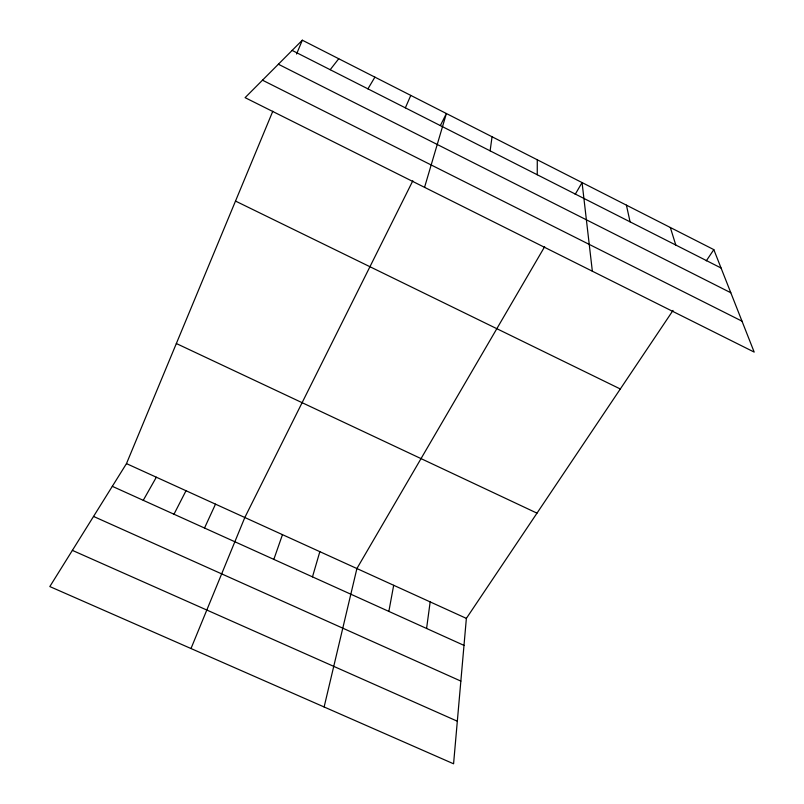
<?xml version="1.0" encoding="UTF-8"?>
<svg xmlns="http://www.w3.org/2000/svg" width="804" height="804" viewBox="0 0 804 804"><rect width="100%" height="100%" fill="white"/><g stroke="black" fill="none" stroke-linecap="round" stroke-linejoin="round"><path stroke-width="1.21" d="M537.253 174.759L537.283 159.785M673.028 310.424L466.37 618.387L453.577 763.8L49.818 586.558L126.479 463.617L272.807 111.233M426.582 628.467L430.17 601.905M490.118 150.85L492.058 136.77M388.855 611.402L393.679 585.292M324.123 706.977L356.906 568.539L544.66 246.697M312.485 576.86L319.841 551.665M424.552 187.342L446.391 113.525L440.371 125.575M273.832 559.383L282.475 534.65M191 648.526L244.818 517.505L412.824 180.789M296.575 54.019L302.314 40.2L713.821 249.632L754.182 352.082L245.089 97.656L302.314 40.2M405.357 107.857L410.784 95.405M204.517 528.027L215.502 504.158M173.986 514.218L186.015 490.721M143.253 500.319L156.338 477.214M575.182 194.377L582.066 182.578L592.347 271.209M367.92 88.862L374.905 77.144M706.274 260.878L713.821 249.632M330.183 69.717L338.745 58.742M72.38 550.378L457.325 721.208M93.545 516.439L460.853 681.099M112.319 486.33L463.998 645.391M126.479 463.617L466.37 618.387M176.347 343.529L536.992 513.153M235.502 201.07L620.306 388.985M262.486 80.189L742.002 321.168M278.375 64.23L730.806 292.746M292.133 50.411L721.057 268.003M670.325 227.492L675.802 245.049M626.406 205.141L630.085 221.854"/></g></svg>
